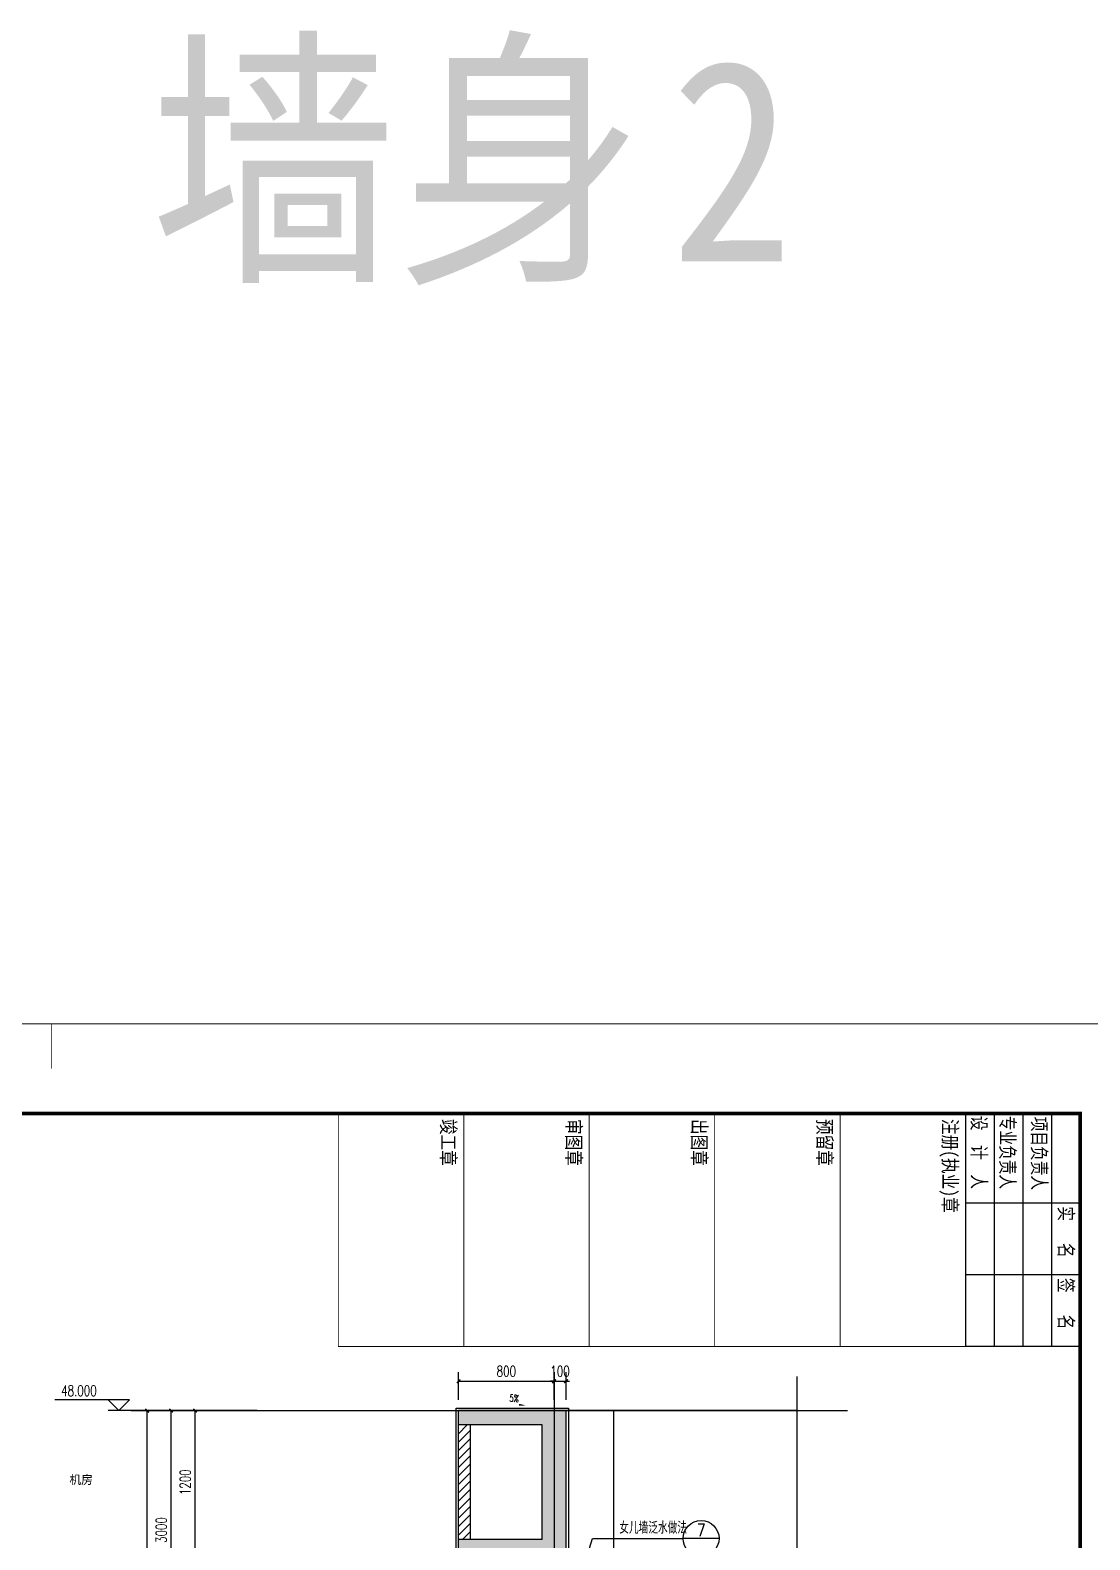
# Model space of a CAD drawing. Extents: x 1738711 to 2346805, y 1189731 to 2516152.
# Drawn here: x 1906563 to 1915434, y 1239312 to 1251951 of the extents above; entities that cross this region are included whole.
import ezdxf
from ezdxf.enums import TextEntityAlignment as Align

# ---------------------------------------------------------------- set-up
doc = ezdxf.new("R2010")
doc.units = 0
doc.header["$LTSCALE"] = 1000
doc.header["$MEASUREMENT"] = 0
for name, color, linetype in [('DIM_ELEV', 3, 'Continuous'), ('DIM_IDEN', 3, 'Continuous'), ('DIM_SYMB', 3, 'Continuous'), ('DOTE', 1, 'Continuous'), ('HZ', 7, 'Continuous'), ('PUB_DIM', 3, 'Continuous'), ('PUB_HATCH', 8, 'Continuous'), ('PUB_TEXT', 7, 'Continuous'), ('TK', 4, 'Continuous'), ('WALL', 40, 'Continuous'), ('切线', 35, 'Continuous'), ('看线', 8, 'Continuous')]:
    doc.layers.add(name, color=color, linetype=linetype)
doc.styles.add('_TCH_DIM', font='SIMPLEX', dxfattribs={"bigfont": 'GBCBIG'})
doc.styles.add('_TCH_DIM_T3', font='SIMPLEX', dxfattribs={"width": 0.705882, "bigfont": 'GBCBIG'})
doc.styles.add('_TCH_LABEL', font='COMPLEX', dxfattribs={"bigfont": 'GBCBIG'})
doc.styles.add('STW', font='simhei_0.ttf')
doc.styles.add('宋体', font='SIMSUN.TTF', dxfattribs={"width": 0.75})
doc.styles.add('黑体', font='simhei_0.ttf', dxfattribs={"width": 0.9})
doc.dimstyles.new('_TCH_ARCH&&30', dxfattribs={"dimtxt": 89.25, "dimasz": 30, "dimexe": 75, "dimexo": 90, "dimgap": 37.875, "dimtad": 1, "dimdec": 0, "dimzin": 0, "dimdsep": 46, "dimtxsty": '_TCH_DIM_T3', "dimblk": 'ARCHTICK', "dimcen": 0.09, "dimclrt": 7, "dimazin": 2, "dimtfac": 1, "dimtdec": 0, "dimtix": 1, "dimtmove": 2, "dimatfit": 3, "dimfxl": 20, "dimtolj": 1, "dimtzin": 0, "dimarcsym": 0})

# ---------------------------------------------------------------- blocks, each defined once
blk = doc.blocks.new('章')
at = {"layer": 'TK', "color": 7, "const_width": 0.25}
for points in [[(0, 0), (65, 0), (65, -35), (0, -35)], [(0, -35), (65, -35), (65, -70), (0, -70)], [(0, -70), (65, -70), (65, -105), (0, -105)], [(0, -105), (65, -105), (65, -140), (0, -140)], [(0, -140), (65, -140), (65, -175), (0, -175)]]:
    blk.add_lwpolyline(points, close=True, dxfattribs=at)
at = {"layer": 'TK', "color": 7, "style": '宋体', "width": 0.8}
for s, p in [('注册(执业)章', (1.51, -6.28)), ('预留章', (1.51, -41.28)), ('出图章', (1.51, -76.28)), ('审图章', (1.51, -111.28)), ('竣工章', (1.51, -146.28))]:
    blk.add_text(s, height=4, dxfattribs=at).set_placement(p)
blk = doc.blocks.new('hjashrtahreahe')
for points in [[(2500, 58400), (9000, 58400)], [(2500, 58400), (2500, 55200)], [(5000, 58400), (5000, 55200)], [(7000, 58400), (7000, 55200)], [(9000, 58400), (9000, 55200)], [(2500, 57600), (9000, 57600)], [(2500, 56800), (9000, 56800)], [(2500, 56000), (9000, 56000)], [(2500, 55200), (9000, 55200)]]:
    blk.add_lwpolyline(points)
at = {"const_width": 25}
for points in [[(500, 29700), (0, 29700)], [(1250, 29700), (0, 29700)]]:
    blk.add_lwpolyline(points, dxfattribs=at)
at = {"layer": 'TK', "color": 7, "const_width": 25}
for points in [[(0, 59400), (84100, 59400), (84100, 0), (0, 0)], [(9000, 55200), (2500, 55200), (2500, 58400), (9000, 58400)]]:
    blk.add_lwpolyline(points, close=True, dxfattribs=at)
at = {"layer": 'TK', "color": 3, "const_width": 100}
blk.add_lwpolyline([(2500, 1000), (2500, 58400), (83100, 58400), (83100, 1000)], close=True, dxfattribs=at)
at = {"xscale": 100, "yscale": 100, "zscale": 100}
blk.add_blockref('章', (2500, 55200), dxfattribs=at)
at = {"style": '宋体', "width": 0.75}
for s, p in [('实   名', (5092, 57806)), ('签   名', (7092, 57806)), ('项目负责人', (2592, 57061)), ('专业负责人', (2565, 56178)), ('设  计  人', (2565, 55378))]:
    blk.add_text(s, height=400, dxfattribs=at).set_placement(p)
at = {"layer": 'TK', "style": '宋体', "width": 0.75}
for tag, height, p in [('项目负责人', 350, (6003, 57089)), ('专业负责人', 350, (6003, 56224)), ('设计人', 350, (6003, 55419)), ('版号1', 250, (77304, 22193)), ('时间1', 250, (82405, 22193)), ('版号2', 250, (77304, 21593)), ('时间2', 250, (82405, 21593)), ('版号3', 250, (77304, 20993)), ('时间3', 250, (82405, 20993)), ('建筑会签', 0.0001, (78978, 2403)), ('电气会签', 0.0001, (82128, 2403)), ('结构会签', 0.0001, (78978, 1803)), ('暖通会签', 0.0001, (82128, 1803)), ('给排水会签', 0.0001, (78978, 1250)), ('智能化会签', 0.0001, (82128, 1250))]:
    blk.add_attdef(tag, text='', height=height, dxfattribs=at).set_placement(p, align=Align.CENTER)
for tag, p in [('合作设计单位', (80816, 48986)), ('版号说明1', (79854, 22318)), ('版号说明2', (79854, 21718)), ('版号说明3', (79854, 21118)), ('浙江绿储科技有限公司', (80545, 16036)), ('百兆瓦级集中式熔盐储能关键', (80545, 14953)), ('设备研发及制造基地项目', (80545, 14603)), ('1#研发楼', (80545, 13636)), ('图名', (80545, 12436)), ('工程编号', (78978, 11461)), ('子项编号', (82128, 11461)), ('建筑', (78978, 10711)), ('图号', (82128, 10711)), ('施工图', (78978, 9961)), ('2023.03', (82128, 9961)), ('审定', (79353, 8461)), ('审核', (79353, 7711)), ('工程负责', (79353, 6961)), ('专业负责', (79353, 6211)), ('设计', (79353, 5461)), ('制图', (79353, 4711)), ('校对', (79353, 3961))]:
    blk.add_attdef(tag, text='', height=250, dxfattribs=at).set_placement(p, align=Align.MIDDLE_CENTER)
blk = doc.blocks.new('_ArchTick')
at = {"color": 0, "linetype": 'ByBlock', "const_width": 0.4}
blk.add_lwpolyline([(-0.5, -0.5), (0.5, 0.5)], dxfattribs=at)
blk = doc.blocks.new('*D473')
at = {"layer": 'Defpoints', "color": 0, "transparency": 16777216}
for p in [(1910949, 1240640), (1910149, 1240394), (1910949, 1240394)]:
    blk.add_point(p, dxfattribs=at)
at = {"layer": 'PUB_DIM', "color": 0, "lineweight": -2, "transparency": 16777216}
for p, q in [((1910149, 1240484), (1910149, 1240715)), ((1910149, 1240640), (1910949, 1240640)), ((1910949, 1240484), (1910949, 1240715))]:
    blk.add_line(p, q, dxfattribs=at)
at = {"layer": 'PUB_DIM', "color": 0, "lineweight": -2, "transparency": 16777216, "xscale": 30, "yscale": 30, "zscale": 30, "rotation": 180}
blk.add_blockref('_ArchTick', (1910149, 1240640), dxfattribs=at)
at = {"layer": 'PUB_DIM', "color": 0, "lineweight": -2, "transparency": 16777216, "xscale": 30, "yscale": 30, "zscale": 30}
blk.add_blockref('_ArchTick', (1910949, 1240640), dxfattribs=at)
at = {"layer": 'PUB_DIM', "color": 7, "transparency": 16777216, "insert": (1910549, 1240723), "char_height": 89.2, "attachment_point": 5, "style": '_TCH_DIM_T3'}
blk.add_mtext('\\A1;800', dxfattribs=at)
blk = doc.blocks.new('*D474')
at = {"layer": 'Defpoints', "color": 0, "transparency": 16777216}
for p in [(1911049, 1240640), (1910949, 1240394), (1911049, 1240394)]:
    blk.add_point(p, dxfattribs=at)
at = {"layer": 'PUB_DIM', "color": 0, "lineweight": -2, "transparency": 16777216}
for p, q in [((1910949, 1240640), (1910919, 1240640)), ((1910949, 1240484), (1910949, 1240715)), ((1910949, 1240640), (1911049, 1240640)), ((1911049, 1240484), (1911049, 1240715)), ((1911049, 1240640), (1911079, 1240640))]:
    blk.add_line(p, q, dxfattribs=at)
at = {"layer": 'PUB_DIM', "color": 0, "lineweight": -2, "transparency": 16777216, "xscale": 30, "yscale": 30, "zscale": 30}
blk.add_blockref('_ArchTick', (1910949, 1240640), dxfattribs=at)
at = {"layer": 'PUB_DIM', "color": 0, "lineweight": -2, "transparency": 16777216, "xscale": 30, "yscale": 30, "zscale": 30, "rotation": 180}
blk.add_blockref('_ArchTick', (1911049, 1240640), dxfattribs=at)
at = {"layer": 'PUB_DIM', "color": 7, "transparency": 16777216, "insert": (1910999, 1240723), "char_height": 89.2, "attachment_point": 5, "style": '_TCH_DIM_T3'}
blk.add_mtext('\\A1;100', dxfattribs=at)
blk = doc.blocks.new('*D1198')
at = {"layer": 'Defpoints', "color": 0, "transparency": 16777216}
for p in [(1907943, 1240394), (1908552, 1240394), (1908552, 1239194)]:
    blk.add_point(p, dxfattribs=at)
at = {"layer": 'PUB_DIM', "color": 0, "lineweight": -2, "transparency": 16777216}
for p, q in [((1908462, 1240394), (1907868, 1240394)), ((1907943, 1239194), (1907943, 1240394)), ((1908462, 1239194), (1907868, 1239194))]:
    blk.add_line(p, q, dxfattribs=at)
at = {"layer": 'PUB_DIM', "color": 0, "lineweight": -2, "transparency": 16777216, "xscale": 30, "yscale": 30, "zscale": 30}
for p, rotation in [((1907943, 1240394), 90), ((1907943, 1239194), 270)]:
    blk.add_blockref('_ArchTick', p, dxfattribs=dict(at, rotation=rotation))
at = {"layer": 'PUB_DIM', "color": 7, "transparency": 16777216, "insert": (1907861, 1239794), "char_height": 89.2, "attachment_point": 5, "rotation": 90, "style": '_TCH_DIM_T3'}
blk.add_mtext('\\A1;1200', dxfattribs=at)
blk = doc.blocks.new('*D1205')
at = {"layer": 'Defpoints', "color": 0, "transparency": 16777216}
for p in [(1907743, 1240394), (1908552, 1240394), (1908552, 1238394)]:
    blk.add_point(p, dxfattribs=at)
at = {"layer": 'PUB_DIM', "color": 0, "lineweight": -2, "transparency": 16777216}
for p, q in [((1908462, 1240394), (1907668, 1240394)), ((1907743, 1238394), (1907743, 1240394)), ((1908462, 1238394), (1907668, 1238394))]:
    blk.add_line(p, q, dxfattribs=at)
at = {"layer": 'PUB_DIM', "color": 0, "lineweight": -2, "transparency": 16777216, "xscale": 30, "yscale": 30, "zscale": 30}
for p, rotation in [((1907743, 1240394), 90), ((1907743, 1238394), 270)]:
    blk.add_blockref('_ArchTick', p, dxfattribs=dict(at, rotation=rotation))
at = {"layer": 'PUB_DIM', "color": 7, "transparency": 16777216, "insert": (1907661, 1239394), "char_height": 89.2, "attachment_point": 5, "rotation": 90, "style": '_TCH_DIM_T3'}
blk.add_mtext('\\A1;3000', dxfattribs=at)
blk = doc.blocks.new('*D1206')
at = {"layer": 'Defpoints', "color": 0, "transparency": 16777216}
for p in [(1907543, 1240394), (1908552, 1240394), (1908552, 1221594)]:
    blk.add_point(p, dxfattribs=at)
at = {"layer": 'PUB_DIM', "color": 0, "lineweight": -2, "transparency": 16777216}
for p, q in [((1908462, 1240394), (1907468, 1240394)), ((1907543, 1221594), (1907543, 1240394)), ((1908462, 1221594), (1907468, 1221594))]:
    blk.add_line(p, q, dxfattribs=at)
at = {"layer": 'PUB_DIM', "color": 0, "lineweight": -2, "transparency": 16777216, "xscale": 30, "yscale": 30, "zscale": 30}
for p, rotation in [((1907543, 1240394), 90), ((1907543, 1221594), 270)]:
    blk.add_blockref('_ArchTick', p, dxfattribs=dict(at, rotation=rotation))
at = {"layer": 'PUB_DIM', "color": 7, "transparency": 16777216, "insert": (1907461, 1230994), "char_height": 89.2, "attachment_point": 5, "rotation": 90, "style": '_TCH_DIM_T3'}
blk.add_mtext('\\A1;48300', dxfattribs=at)

msp = doc.modelspace()

# ---------------------------------------------------------------- hatches: boundary and pattern name
at = {"layer": 'PUB_HATCH'}
h = msp.add_hatch(dxfattribs=at)
h.set_pattern_fill('钢筋混凝土', color=256, scale=20, style=0)
h.set_pattern_definition([(45, (1910944.143, 1239523.123), (-35.3553, 35.3553), []), (50, (1910944.14, 1239523.12), (143.452, -12.5504), [15, -165]), (355, (1910944.14, 1239523.12), (-27.75, 150.4384), [12, -132]), (100.4514, (1910956.1, 1239522.08), (115.702, 137.888), [12.748, -140.2284]), (46.184, (1910944.14, 1239563.12), (213.448, -33.104), [22.5, -247.5]), (96.636, (1910961.93, 1239560.36), (186.933, 194.824), [19.122, -210.343]), (351.184, (1910944.14, 1239563.12), (186.932, 194.824), [18, -198]), (21, (1910964.14, 1239553.12), (119.3814, -80.524), [15, -165]), (326, (1910964.14, 1239553.12), (48.663, 145.03), [12, -132]), (71.4514, (1910974.09, 1239546.41), (168.0445, 64.506), [12.748, -140.2284]), (37.5, (1910944.143, 1239523.123), (2.432, 66.5788), [0, -130.4, 0, -134, 0, -132.5]), (7.5, (1910944.14, 1239523.12), (52.6139, 78.8823), [0, -76.4, 0, -127.4, 0, -50.5]), (327.5, (1910899.543, 1239523.123), (106.7645, -4.511), [0, -50, 0, -156, 0, -207]), (317.5, (1910879.54, 1239523.12), (116.6372, 20.021), [0, -65, 0, -103.6, 0, -147])])
h.paths.add_polyline_path([(1911048.8, 1240394.4), (1910148.8, 1240394.4), (1910148.8, 1240274.4), (1910848, 1240274.4), (1910848, 1239314.4), (1910148.8, 1239314.4), (1910148.8, 1239194.4), (1910848, 1239194.4), (1910848, 1238394.4), (1911048.8, 1238394.4), (1911048.8, 1238914.4), (1911128.8, 1238914.4), (1911128.8, 1238994.4), (1911048.8, 1238994.4)])
h.paths.add_polyline_path([(1912983.3, 1238394.4), (1910564.2, 1238394.4), (1910748.8, 1237594.4), (1911148.8, 1237594.4), (1911148.8, 1238274.4), (1912983.3, 1238274.4)])
h = msp.add_hatch(dxfattribs=at)
h.set_pattern_fill('普通砖', color=256, scale=20, style=0)
h.set_pattern_definition([(45, (0, 35.9), (-35.3553532, 35.3553532), [])])
h.paths.add_polyline_path([(1910248.8, 1239314.4), (1910148.8, 1239314.4), (1910148.8, 1240274.4), (1910248.8, 1240274.4)])

# ---------------------------------------------------------------- linework, layer by layer
at = {"layer": 'DIM_ELEV'}
for p, q in [((1907395.5, 1240484.4), (1906769.1, 1240484.4)), ((1907305.5, 1240394.4), (1907215.5, 1240484.4)), ((1907515.5, 1240394.4), (1907215.5, 1240394.4)), ((1907305.5, 1240394.4), (1907395.5, 1240484.4))]:
    msp.add_line(p, q, dxfattribs=at)
at = {"layer": 'DIM_IDEN'}
for p, q in [((1911106.8, 1238801), (1911269.3, 1239324.5)), ((1911269.3, 1239324.5), (1912029.9, 1239324.5)), ((1912329.9, 1239324.5), (1912029.9, 1239324.5))]:
    msp.add_line(p, q, dxfattribs=at)
msp.add_circle((1912179.9, 1239324.5), 150, dxfattribs=at)
at = {"layer": 'DIM_SYMB'}
msp.add_lwpolyline([(1912983.3, 1221004.5), (1912983.3, 1230807.9), (1912920.3, 1230830.8), (1913046.3, 1230853), (1912983.3, 1230875.4), (1912983.3, 1240678.8)], dxfattribs=at)
msp.add_lwpolyline([(1910503.1, 1240455.2, 0, 0, 0), (1910715.3, 1240437.9, 0, 16, 0), (1910655.5, 1240442.8, 0, 0, 0)], format="xyseb", dxfattribs=at)
at = {"layer": 'DOTE'}
for p, q in [((1910948.8, 1240716.7), (1910948.8, 1221032.3)), ((1907409.7, 1240394.4), (1913404.2, 1240394.4))]:
    msp.add_line(p, q, dxfattribs=at)
at = {"layer": 'WALL'}
for p, q in [((1911048.8, 1240394.4), (1910148.8, 1240394.4)), ((1910148.8, 1239194.4), (1910148.8, 1240394.4)), ((1911048.8, 1238994.4), (1911048.8, 1240394.4)), ((1910848, 1240274.4), (1910148.8, 1240274.4)), ((1910248.8, 1239314.4), (1910248.8, 1240274.4)), ((1910848, 1239314.4), (1910848, 1240274.4)), ((1910848, 1239314.4), (1910148.8, 1239314.4))]:
    msp.add_line(p, q, dxfattribs=at)
at = {"layer": '切线'}
msp.add_lwpolyline([(1910167.1, 1239026.3), (1910128.8, 1239192.1), (1910128.8, 1240414.4), (1911068.8, 1240414.4), (1911068.8, 1239014.4), (1911148.8, 1239014.4), (1911148.8, 1238894.4), (1911098.8, 1238894.4)], dxfattribs=at)
at = {"layer": '看线'}
for p, q in [((1912983.3, 1240394.4), (1911048.8, 1240394.4)), ((1911448.8, 1238562.3), (1911448.8, 1240394.4))]:
    msp.add_line(p, q, dxfattribs=at)

# ---------------------------------------------------------------- block references
at = {"xscale": 0.3, "yscale": 0.3, "zscale": 0.3, "rotation": 270}
msp.add_blockref('hjashrtahreahe', (1897833.1, 1243631.6), dxfattribs=at)

# ---------------------------------------------------------------- texts
at = {"style": 'STW'}
msp.add_text('机房', height=72.1, dxfattribs=at).set_placement((1906891.6, 1239779.4))
at = {"layer": 'HZ', "color": 40, "style": '黑体', "width": 0.9}
for s, height, p in [('墙身', 1682.36, (1907567.2, 1250016.9)), ('2', 1682.4, (1911922.5, 1250016.9))]:
    msp.add_text(s, height=height, dxfattribs=at).set_placement(p)
at = {"layer": 'PUB_TEXT', "color": 7, "style": '_TCH_DIM', "width": 0.705882}
msp.add_text('48.000', height=89.25, dxfattribs=at).set_placement((1906822.5, 1240515.9))
msp.add_text('5%%%', height=59.5, rotation=355.35204, dxfattribs=at).set_placement((1910573, 1240470.6))
at = {"layer": 'PUB_TEXT', "color": 7, "style": '_TCH_DIM'}
msp.add_text('女儿墙泛水做法', height=101.28, dxfattribs=at).set_placement((1911494.6, 1239362.7))
at = {"layer": 'PUB_TEXT', "color": 7, "style": '_TCH_LABEL'}
msp.add_text('7', height=104.4, dxfattribs=at).set_placement((1912145.1, 1239341.1), (1912214.7, 1239341.1), align=Align.FIT)

# ---------------------------------------------------------------- dimensions: what is measured, and where the dimension line sits
at = {"layer": 'PUB_DIM'}
for p1, p2, distance, picture, middle in [((1910148.8, 1240394.4), (1910948.8, 1240394.4), 245.8, '*D473', (1910548.8, 1240722.7)), ((1910948.8, 1240394.4), (1911048.8, 1240394.4), 245.8, '*D474', (1910998.8, 1240722.7)), ((1908552.5, 1239194.4), (1908552.5, 1240394.4), 609.1, '*D1198', (1907860.9, 1239794.4))]:
    dim = msp.add_aligned_dim(p1=p1, p2=p2, distance=distance, dimstyle='_TCH_ARCH&&30', dxfattribs=at)
    dim.commit()
    dim.dimension.update_dxf_attribs({"geometry": picture, "text_midpoint": middle})
for p1, distance, text, picture, middle in [((1908552.5, 1221594.4), 1009.1, '48300', '*D1206', (1907460.9, 1230994.4)), ((1908552.5, 1238394.4), 809.1, '3000', '*D1205', (1907660.9, 1239394.4))]:
    dim = msp.add_aligned_dim(p1=p1, p2=(1908552.5, 1240394.4), distance=distance, text=text, dimstyle='_TCH_ARCH&&30', dxfattribs=at)
    dim.commit()
    dim.dimension.update_dxf_attribs({"geometry": picture, "text_midpoint": middle})

doc.saveas('drawing.dxf')
